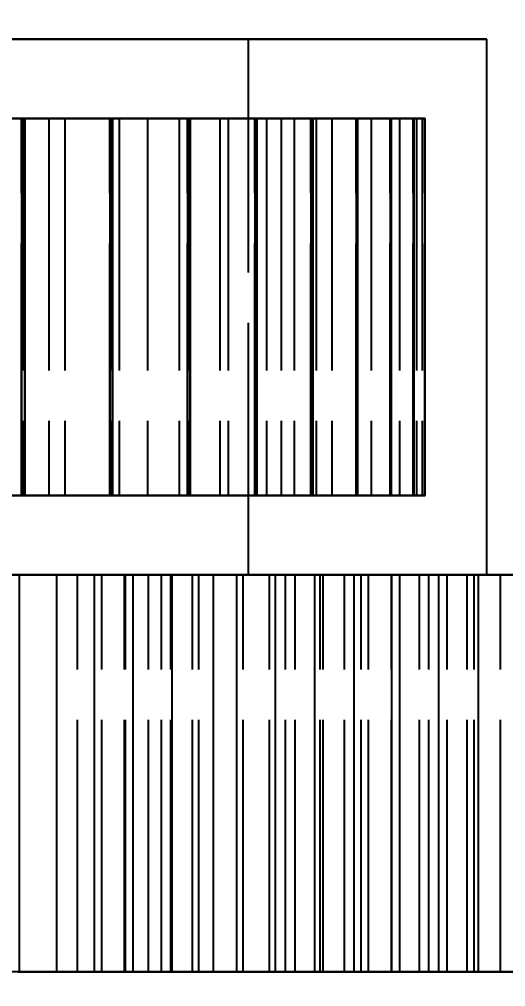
# Model space of a CAD drawing. Header units: millimetres. Extents: x -9 to 243, y -53 to 196.
# Drawn here: x 161.297 to 163.746, y -28.285 to -23.41 of the extents above; entities that cross this region are included whole.
import ezdxf

# ---------------------------------------------------------------- set-up
doc = ezdxf.new("R2010")
doc.units = ezdxf.units.MM
doc.linetypes.add('DASHED', pattern=[1.524, 1.27, -0.254])
for name, color, linetype in [('DIMS', 3, 'CONTINUOUS'), ('HIDDEN', 8, 'DASHED'), ('VISIBLE', 7, 'CONTINUOUS')]:
    doc.layers.add(name, color=color, linetype=linetype)
doc.styles.add('OpenSansCondensed-Light', font='OpenSansCondensed-Light.ttf')
doc.dimstyles.new('EZDXF', dxfattribs={"dimtxt": 0.25, "dimasz": 0.175, "dimexe": 0.375, "dimexo": 0.125, "dimgap": 0.1, "dimtad": 1, "dimlfac": 100, "dimzin": 12, "dimdsep": 46, "dimtxsty": 'OpenSansCondensed-Light', "dimblk": 'ARCHTICK', "dimcen": 2.5, "dimazin": 3, "dimtfac": 0.5, "dimtmove": 2, "dimatfit": 3})

# ---------------------------------------------------------------- blocks, each defined once
blk = doc.blocks.new('_ARCHTICK')
at = {"color": 0, "linetype": 'BYBLOCK', "const_width": 0.15}
blk.add_lwpolyline([(-0.5, -0.5), (0.5, 0.5)], dxfattribs=at)

msp = doc.modelspace()

# ---------------------------------------------------------------- linework, layer by layer
at = {"layer": 'HIDDEN'}
for points in [[(163.65207, -23.51), (162.99168, -23.51), (162.3313, -23.51), (161.67092, -23.51), (161.01053, -23.51), (160.35015, -23.51), (159.68977, -23.51), (159.02939, -23.51), (158.369, -23.51), (157.70862, -23.51), (157.04824, -23.51), (156.38785, -23.51), (155.72747, -23.51), (155.06709, -23.51), (154.4067, -23.51), (153.74632, -23.51), (153.08594, -23.51), (152.42555, -23.51), (151.76517, -23.51), (151.10479, -23.51), (150.44441, -23.51)], [(162.45207, -23.51), (161.82978, -23.51), (161.20749, -23.51), (160.5852, -23.51), (159.96292, -23.51), (159.34063, -23.51), (158.71834, -23.51), (158.09605, -23.51), (157.47376, -23.51), (156.85148, -23.51), (156.22919, -23.51), (155.6069, -23.51), (154.98461, -23.51), (154.36233, -23.51), (153.74004, -23.51), (153.11775, -23.51), (152.49546, -23.51), (151.87317, -23.51), (151.25089, -23.51), (150.6286, -23.51)], [(157.16262, -23.51), (157.47376, -23.51), (157.78491, -23.51), (158.09605, -23.51), (158.4072, -23.51), (158.71834, -23.51), (159.02948, -23.51), (159.34063, -23.51), (159.65177, -23.51), (159.96292, -23.51), (160.27406, -23.51), (160.5852, -23.51), (160.89635, -23.51), (161.20749, -23.51), (161.51864, -23.51), (161.82978, -23.51), (162.14092, -23.51), (162.45207, -23.51)], [(162.45207, -26.21), (162.45207, -23.51)], [(161.44569, -23.91), (161.03958, -23.91)], [(161.03958, -23.91), (161.44569, -23.91)], [(161.05718, -23.91), (161.3086, -23.91)], [(161.3086, -23.91), (161.05718, -23.91)], [(161.3086, -23.91), (161.31039, -23.91)], [(161.3086, -23.91), (161.31039, -23.91)], [(161.3086, -23.91), (161.3086, -25.81)], [(161.3086, -25.81), (161.3086, -23.91)], [(161.31039, -23.91), (161.31743, -23.91)], [(161.31743, -23.91), (161.31039, -23.91)], [(161.31039, -25.81), (161.31039, -23.91)], [(161.31039, -25.81), (161.31039, -23.91)], [(161.31743, -23.91), (161.3262, -23.91)], [(161.3262, -23.91), (161.31743, -23.91)], [(161.31743, -23.91), (161.31743, -25.81)], [(161.31743, -23.91), (161.31743, -25.81)], [(161.32451, -23.91), (161.3262, -23.91)], [(161.32451, -23.91), (161.52621, -23.91)], [(161.52621, -23.91), (161.32451, -23.91)], [(161.32451, -23.91), (161.3262, -23.91)], [(161.32451, -25.81), (161.32451, -23.91)], [(161.32451, -23.91), (161.32451, -25.81)], [(161.3262, -25.81), (161.3262, -23.91)], [(161.3262, -25.81), (161.3262, -23.91)], [(161.79997, -23.91), (161.44569, -23.91)], [(161.44569, -23.91), (161.79997, -23.91)], [(161.44569, -23.91), (161.44569, -25.81)], [(161.44569, -23.91), (161.44569, -25.81)], [(161.52621, -23.91), (161.75308, -23.91)], [(161.75308, -23.91), (161.52621, -23.91)], [(161.52621, -23.91), (161.52621, -25.81)], [(161.52621, -23.91), (161.52621, -25.81)], [(161.75308, -23.91), (161.75491, -23.91)], [(161.75308, -23.91), (161.75491, -23.91)], [(161.75308, -23.91), (161.75308, -25.81)], [(161.75308, -25.81), (161.75308, -23.91)], [(161.75491, -23.91), (161.76105, -23.91)], [(161.76105, -23.91), (161.75491, -23.91)], [(161.75491, -25.81), (161.75491, -23.91)], [(161.75491, -25.81), (161.75491, -23.91)], [(161.76105, -23.91), (161.76896, -23.91)], [(161.76896, -23.91), (161.76105, -23.91)], [(161.76105, -23.91), (161.76105, -25.81)], [(161.76105, -23.91), (161.76105, -25.81)], [(161.76722, -23.91), (161.76896, -23.91)], [(161.76722, -23.91), (161.94318, -23.91)], [(161.94318, -23.91), (161.76722, -23.91)], [(161.76722, -23.91), (161.76896, -23.91)], [(161.76722, -25.81), (161.76722, -23.91)], [(161.76722, -23.91), (161.76722, -25.81)], [(161.76896, -25.81), (161.76896, -23.91)], [(161.76896, -25.81), (161.76896, -23.91)], [(162.10143, -23.91), (161.79997, -23.91)], [(161.79997, -23.91), (162.10143, -23.91)], [(161.79997, -23.91), (161.79997, -25.81)], [(161.79997, -23.91), (161.79997, -25.81)], [(161.94318, -23.91), (162.14488, -23.91)], [(162.14488, -23.91), (161.94318, -23.91)], [(161.94318, -23.91), (161.94318, -25.81)], [(161.94318, -23.91), (161.94318, -25.81)], [(162.34923, -23.91), (162.10143, -23.91)], [(162.10143, -23.91), (162.34923, -23.91)], [(162.10143, -23.91), (162.10143, -25.81)], [(162.10143, -23.91), (162.10143, -25.81)], [(162.14488, -23.91), (162.14673, -23.91)], [(162.14488, -23.91), (162.14673, -23.91)], [(162.14488, -23.91), (162.14488, -25.81)], [(162.14488, -25.81), (162.14488, -23.91)], [(162.14673, -23.91), (162.15196, -23.91)], [(162.15196, -23.91), (162.14673, -23.91)], [(162.14673, -25.81), (162.14673, -23.91)], [(162.14673, -25.81), (162.14673, -23.91)], [(162.15196, -23.91), (162.159, -23.91)], [(162.159, -23.91), (162.15196, -23.91)], [(162.15196, -23.91), (162.15196, -25.81)], [(162.15196, -23.91), (162.15196, -25.81)], [(162.15721, -23.91), (162.159, -23.91)], [(162.15721, -23.91), (162.30694, -23.91)], [(162.30694, -23.91), (162.15721, -23.91)], [(162.15721, -23.91), (162.159, -23.91)], [(162.15721, -25.81), (162.15721, -23.91)], [(162.15721, -23.91), (162.15721, -25.81)], [(162.159, -25.81), (162.159, -23.91)], [(162.159, -25.81), (162.159, -23.91)], [(162.30694, -23.91), (162.48289, -23.91)], [(162.48289, -23.91), (162.30694, -23.91)], [(162.30694, -23.91), (162.30694, -25.81)], [(162.30694, -23.91), (162.30694, -25.81)], [(162.54269, -23.91), (162.34923, -23.91)], [(162.34923, -23.91), (162.54269, -23.91)], [(162.34923, -23.91), (162.34923, -25.81)], [(162.34923, -23.91), (162.34923, -25.81)], [(162.48289, -23.91), (162.48477, -23.91)], [(162.48289, -23.91), (162.48477, -23.91)], [(162.48289, -23.91), (162.48289, -25.81)], [(162.48289, -25.81), (162.48289, -23.91)], [(162.48477, -23.91), (162.48907, -23.91)], [(162.48907, -23.91), (162.48477, -23.91)], [(162.48477, -25.81), (162.48477, -23.91)], [(162.48477, -25.81), (162.48477, -23.91)], [(162.48907, -23.91), (162.49521, -23.91)], [(162.49521, -23.91), (162.48907, -23.91)], [(162.48907, -23.91), (162.48907, -25.81)], [(162.48907, -23.91), (162.48907, -25.81)], [(162.49339, -23.91), (162.49521, -23.91)], [(162.49339, -23.91), (162.61646, -23.91)], [(162.61646, -23.91), (162.49339, -23.91)], [(162.49339, -23.91), (162.49521, -23.91)], [(162.49339, -25.81), (162.49339, -23.91)], [(162.49339, -23.91), (162.49339, -25.81)], [(162.49521, -25.81), (162.49521, -23.91)], [(162.49521, -25.81), (162.49521, -23.91)], [(162.68126, -23.91), (162.54269, -23.91)], [(162.54269, -23.91), (162.68126, -23.91)], [(162.54269, -23.91), (162.54269, -25.81)], [(162.54269, -23.91), (162.54269, -25.81)], [(162.61646, -23.91), (162.76619, -23.91)], [(162.76619, -23.91), (162.61646, -23.91)], [(162.61646, -23.91), (162.61646, -25.81)], [(162.61646, -23.91), (162.61646, -25.81)], [(162.76456, -23.91), (162.68126, -23.91)], [(162.68126, -23.91), (162.76456, -23.91)], [(162.68126, -23.91), (162.68126, -25.81)], [(162.68126, -23.91), (162.68126, -25.81)], [(162.79235, -23.91), (162.76456, -23.91)], [(162.76456, -23.91), (162.79235, -23.91)], [(162.76456, -23.91), (162.76456, -25.81)], [(162.76456, -23.91), (162.76456, -25.81)], [(162.76619, -23.91), (162.76809, -23.91)], [(162.76619, -23.91), (162.76809, -23.91)], [(162.76619, -23.91), (162.76619, -25.81)], [(162.76619, -25.81), (162.76619, -23.91)], [(162.76809, -23.91), (162.77144, -23.91)], [(162.77144, -23.91), (162.76809, -23.91)], [(162.76809, -25.81), (162.76809, -23.91)], [(162.76809, -25.81), (162.76809, -23.91)], [(162.77144, -23.91), (162.77667, -23.91)], [(162.77667, -23.91), (162.77144, -23.91)], [(162.77144, -23.91), (162.77144, -25.81)], [(162.77144, -23.91), (162.77144, -25.81)], [(162.77481, -23.91), (162.77667, -23.91)], [(162.77481, -23.91), (162.8709, -23.91)], [(162.8709, -23.91), (162.77481, -23.91)], [(162.77481, -23.91), (162.77667, -23.91)], [(162.77481, -25.81), (162.77481, -23.91)], [(162.77481, -23.91), (162.77481, -25.81)], [(162.77667, -25.81), (162.77667, -23.91)], [(162.77667, -25.81), (162.77667, -23.91)], [(162.79235, -23.91), (162.79235, -25.81)], [(162.8709, -23.91), (162.99397, -23.91)], [(162.99397, -23.91), (162.8709, -23.91)], [(162.8709, -23.91), (162.8709, -25.81)], [(162.8709, -23.91), (162.8709, -25.81)], [(162.99397, -23.91), (162.99589, -23.91)], [(162.99397, -23.91), (162.99589, -23.91)], [(162.99397, -23.91), (162.99397, -25.81)], [(162.99397, -25.81), (162.99397, -23.91)], [(162.99589, -23.91), (162.99829, -23.91)], [(162.99829, -23.91), (162.99589, -23.91)], [(162.99589, -25.81), (162.99589, -23.91)], [(162.99589, -25.81), (162.99589, -23.91)], [(162.99829, -23.91), (163.00259, -23.91)], [(163.00259, -23.91), (162.99829, -23.91)], [(162.99829, -23.91), (162.99829, -25.81)], [(162.99829, -23.91), (162.99829, -25.81)], [(163.00071, -23.91), (163.00259, -23.91)], [(163.00071, -23.91), (163.06953, -23.91)], [(163.06953, -23.91), (163.00071, -23.91)], [(163.00071, -23.91), (163.00259, -23.91)], [(163.00071, -25.81), (163.00071, -23.91)], [(163.00071, -23.91), (163.00071, -25.81)], [(163.00259, -25.81), (163.00259, -23.91)], [(163.00259, -25.81), (163.00259, -23.91)], [(163.06953, -23.91), (163.16561, -23.91)], [(163.16561, -23.91), (163.06953, -23.91)], [(163.06953, -23.91), (163.06953, -25.81)], [(163.06953, -23.91), (163.06953, -25.81)], [(163.16561, -23.91), (163.16754, -23.91)], [(163.16561, -23.91), (163.16754, -23.91)], [(163.16561, -23.91), (163.16561, -25.81)], [(163.16561, -25.81), (163.16561, -23.91)], [(163.16754, -23.91), (163.16899, -23.91)], [(163.16899, -23.91), (163.16754, -23.91)], [(163.16754, -25.81), (163.16754, -23.91)], [(163.16754, -25.81), (163.16754, -23.91)], [(163.16899, -23.91), (163.17234, -23.91)], [(163.17234, -23.91), (163.16899, -23.91)], [(163.16899, -23.91), (163.16899, -25.81)], [(163.16899, -23.91), (163.16899, -25.81)], [(163.17044, -23.91), (163.17234, -23.91)], [(163.17044, -23.91), (163.21181, -23.91)], [(163.21181, -23.91), (163.17044, -23.91)], [(163.17044, -23.91), (163.17234, -23.91)], [(163.17044, -25.81), (163.17044, -23.91)], [(163.17044, -23.91), (163.17044, -25.81)], [(163.17234, -25.81), (163.17234, -23.91)], [(163.17234, -25.81), (163.17234, -23.91)], [(163.21181, -23.91), (163.28063, -23.91)], [(163.28063, -23.91), (163.21181, -23.91)], [(163.21181, -23.91), (163.21181, -25.81)], [(163.21181, -23.91), (163.21181, -25.81)], [(163.28063, -23.91), (163.28256, -23.91)], [(163.28063, -23.91), (163.28256, -23.91)], [(163.28063, -23.91), (163.28063, -25.81)], [(163.28063, -25.81), (163.28063, -23.91)], [(163.28256, -23.91), (163.28305, -23.91)], [(163.28305, -23.91), (163.28256, -23.91)], [(163.28256, -25.81), (163.28256, -23.91)], [(163.28256, -25.81), (163.28256, -23.91)], [(163.28305, -23.91), (163.28545, -23.91)], [(163.28545, -23.91), (163.28305, -23.91)], [(163.28305, -23.91), (163.28305, -25.81)], [(163.28305, -23.91), (163.28305, -25.81)], [(163.28353, -23.91), (163.28545, -23.91)], [(163.28353, -23.91), (163.29733, -23.91)], [(163.29733, -23.91), (163.28353, -23.91)], [(163.28353, -23.91), (163.28545, -23.91)], [(163.28353, -25.81), (163.28353, -23.91)], [(163.28353, -23.91), (163.28353, -25.81)], [(163.28545, -25.81), (163.28545, -23.91)], [(163.28545, -25.81), (163.28545, -23.91)], [(163.29733, -23.91), (163.3387, -23.91)], [(163.3387, -23.91), (163.29733, -23.91)], [(163.29733, -23.91), (163.29733, -25.81)], [(163.29733, -23.91), (163.29733, -25.81)], [(163.33967, -23.91), (163.32587, -23.91)], [(163.32587, -23.91), (163.33967, -23.91)], [(163.32587, -23.91), (163.32587, -25.81)], [(163.3387, -23.91), (163.34064, -23.91)], [(163.3387, -23.91), (163.34064, -23.91)], [(163.3387, -23.91), (163.3387, -25.81)], [(163.3387, -25.81), (163.3387, -23.91)], [(163.33967, -23.91), (163.3416, -23.91)], [(163.33967, -23.91), (163.3416, -23.91)], [(163.33967, -25.81), (163.33967, -23.91)], [(163.33967, -23.91), (163.33967, -25.81)], [(163.34064, -23.91), (163.34016, -23.91)], [(163.34016, -23.91), (163.3416, -23.91)], [(163.3416, -23.91), (163.34016, -23.91)], [(163.34016, -23.91), (163.34064, -23.91)], [(163.34016, -23.91), (163.34016, -25.81)], [(163.34016, -23.91), (163.34016, -25.81)], [(163.34064, -25.81), (163.34064, -23.91)], [(163.34064, -25.81), (163.34064, -23.91)], [(163.3416, -25.81), (163.3416, -23.91)], [(163.3416, -25.81), (163.3416, -23.91)], [(161.44569, -25.81), (161.03958, -25.81)], [(161.03958, -25.81), (161.44569, -25.81)], [(161.05718, -25.81), (161.3086, -25.81)], [(161.3086, -25.81), (161.05718, -25.81)], [(161.3086, -25.81), (161.31039, -25.81)], [(161.3086, -25.81), (161.31039, -25.81)], [(161.31039, -25.81), (161.31743, -25.81)], [(161.31743, -25.81), (161.31039, -25.81)], [(161.31743, -25.81), (161.3262, -25.81)], [(161.3262, -25.81), (161.31743, -25.81)], [(161.32451, -25.81), (161.3262, -25.81)], [(161.32451, -25.81), (161.52621, -25.81)], [(161.52621, -25.81), (161.32451, -25.81)], [(161.32451, -25.81), (161.3262, -25.81)], [(161.79997, -25.81), (161.44569, -25.81)], [(161.44569, -25.81), (161.79997, -25.81)], [(161.52621, -25.81), (161.75308, -25.81)], [(161.75308, -25.81), (161.52621, -25.81)], [(161.75308, -25.81), (161.75491, -25.81)], [(161.75308, -25.81), (161.75491, -25.81)], [(161.75491, -25.81), (161.76105, -25.81)], [(161.76105, -25.81), (161.75491, -25.81)], [(161.76105, -25.81), (161.76896, -25.81)], [(161.76896, -25.81), (161.76105, -25.81)], [(161.76722, -25.81), (161.76896, -25.81)], [(161.76722, -25.81), (161.94318, -25.81)], [(161.94318, -25.81), (161.76722, -25.81)], [(161.76722, -25.81), (161.76896, -25.81)], [(162.10143, -25.81), (161.79997, -25.81)], [(161.79997, -25.81), (162.10143, -25.81)], [(161.94318, -25.81), (162.14488, -25.81)], [(162.14488, -25.81), (161.94318, -25.81)], [(162.34923, -25.81), (162.10143, -25.81)], [(162.10143, -25.81), (162.34923, -25.81)], [(162.14488, -25.81), (162.14673, -25.81)], [(162.14488, -25.81), (162.14673, -25.81)], [(162.14673, -25.81), (162.15196, -25.81)], [(162.15196, -25.81), (162.14673, -25.81)], [(162.15196, -25.81), (162.159, -25.81)], [(162.159, -25.81), (162.15196, -25.81)], [(162.15721, -25.81), (162.159, -25.81)], [(162.15721, -25.81), (162.30694, -25.81)], [(162.30694, -25.81), (162.15721, -25.81)], [(162.15721, -25.81), (162.159, -25.81)], [(162.30694, -25.81), (162.48289, -25.81)], [(162.48289, -25.81), (162.30694, -25.81)], [(162.54269, -25.81), (162.34923, -25.81)], [(162.34923, -25.81), (162.54269, -25.81)], [(162.48289, -25.81), (162.48477, -25.81)], [(162.48289, -25.81), (162.48477, -25.81)], [(162.48477, -25.81), (162.48907, -25.81)], [(162.48907, -25.81), (162.48477, -25.81)], [(162.48907, -25.81), (162.49521, -25.81)], [(162.49521, -25.81), (162.48907, -25.81)], [(162.49339, -25.81), (162.49521, -25.81)], [(162.49339, -25.81), (162.61646, -25.81)], [(162.61646, -25.81), (162.49339, -25.81)], [(162.49339, -25.81), (162.49521, -25.81)], [(162.68126, -25.81), (162.54269, -25.81)], [(162.54269, -25.81), (162.68126, -25.81)], [(162.61646, -25.81), (162.76619, -25.81)], [(162.76619, -25.81), (162.61646, -25.81)], [(162.76456, -25.81), (162.68126, -25.81)], [(162.68126, -25.81), (162.76456, -25.81)], [(162.79235, -25.81), (162.76456, -25.81)], [(162.76456, -25.81), (162.79235, -25.81)], [(162.76619, -25.81), (162.76809, -25.81)], [(162.76619, -25.81), (162.76809, -25.81)], [(162.76809, -25.81), (162.77144, -25.81)], [(162.77144, -25.81), (162.76809, -25.81)], [(162.77144, -25.81), (162.77667, -25.81)], [(162.77667, -25.81), (162.77144, -25.81)], [(162.77481, -25.81), (162.77667, -25.81)], [(162.77481, -25.81), (162.8709, -25.81)], [(162.8709, -25.81), (162.77481, -25.81)], [(162.77481, -25.81), (162.77667, -25.81)], [(162.8709, -25.81), (162.99397, -25.81)], [(162.99397, -25.81), (162.8709, -25.81)], [(162.99397, -25.81), (162.99589, -25.81)], [(162.99397, -25.81), (162.99589, -25.81)], [(162.99589, -25.81), (162.99829, -25.81)], [(162.99829, -25.81), (162.99589, -25.81)], [(162.99829, -25.81), (163.00259, -25.81)], [(163.00259, -25.81), (162.99829, -25.81)], [(163.00071, -25.81), (163.00259, -25.81)], [(163.00071, -25.81), (163.06953, -25.81)], [(163.06953, -25.81), (163.00071, -25.81)], [(163.00071, -25.81), (163.00259, -25.81)], [(163.06953, -25.81), (163.16561, -25.81)], [(163.16561, -25.81), (163.06953, -25.81)], [(163.16561, -25.81), (163.16754, -25.81)], [(163.16561, -25.81), (163.16754, -25.81)], [(163.16754, -25.81), (163.16899, -25.81)], [(163.16899, -25.81), (163.16754, -25.81)], [(163.16899, -25.81), (163.17234, -25.81)], [(163.17234, -25.81), (163.16899, -25.81)], [(163.17044, -25.81), (163.17234, -25.81)], [(163.17044, -25.81), (163.21181, -25.81)], [(163.21181, -25.81), (163.17044, -25.81)], [(163.17044, -25.81), (163.17234, -25.81)], [(163.21181, -25.81), (163.28063, -25.81)], [(163.28063, -25.81), (163.21181, -25.81)], [(163.28063, -25.81), (163.28256, -25.81)], [(163.28063, -25.81), (163.28256, -25.81)], [(163.28256, -25.81), (163.28305, -25.81)], [(163.28305, -25.81), (163.28256, -25.81)], [(163.28305, -25.81), (163.28545, -25.81)], [(163.28545, -25.81), (163.28305, -25.81)], [(163.28353, -25.81), (163.28545, -25.81)], [(163.28353, -25.81), (163.29733, -25.81)], [(163.29733, -25.81), (163.28353, -25.81)], [(163.28353, -25.81), (163.28545, -25.81)], [(163.29733, -25.81), (163.3387, -25.81)], [(163.3387, -25.81), (163.29733, -25.81)], [(163.33967, -25.81), (163.32587, -25.81)], [(163.32587, -25.81), (163.33967, -25.81)], [(163.3387, -25.81), (163.34064, -25.81)], [(163.3387, -25.81), (163.34064, -25.81)], [(163.33967, -25.81), (163.3416, -25.81)], [(163.33967, -25.81), (163.3416, -25.81)], [(163.34064, -25.81), (163.34016, -25.81)], [(163.34016, -25.81), (163.3416, -25.81)], [(163.3416, -25.81), (163.34016, -25.81)], [(163.34016, -25.81), (163.34064, -25.81)], [(163.65207, -26.21), (162.99168, -26.21), (162.3313, -26.21), (161.67092, -26.21), (161.01053, -26.21), (160.35015, -26.21), (159.68977, -26.21), (159.02939, -26.21), (158.369, -26.21), (157.70862, -26.21), (157.04824, -26.21), (156.38785, -26.21), (155.72747, -26.21), (155.06709, -26.21), (154.4067, -26.21), (153.74632, -26.21), (153.08594, -26.21), (152.42555, -26.21), (151.76517, -26.21), (151.10479, -26.21), (150.44441, -26.21)], [(162.45207, -26.21), (161.82978, -26.21), (161.20749, -26.21), (160.5852, -26.21), (159.96292, -26.21), (159.34063, -26.21), (158.71834, -26.21), (158.09605, -26.21), (157.47376, -26.21), (156.85148, -26.21), (156.22919, -26.21), (155.6069, -26.21), (154.98461, -26.21), (154.36233, -26.21), (153.74004, -26.21), (153.11775, -26.21), (152.49546, -26.21), (151.87317, -26.21), (151.25089, -26.21), (150.6286, -26.21)], [(157.04824, -26.21), (157.37843, -26.21), (157.70862, -26.21), (158.03881, -26.21), (158.369, -26.21), (158.69919, -26.21), (159.02939, -26.21), (159.35958, -26.21), (159.68977, -26.21), (160.01996, -26.21), (160.35015, -26.21), (160.68034, -26.21), (161.01053, -26.21), (161.34073, -26.21), (161.67092, -26.21), (162.00111, -26.21), (162.3313, -26.21), (162.66149, -26.21), (162.99168, -26.21), (163.32188, -26.21), (163.65207, -26.21)], [(157.16262, -26.21), (157.47376, -26.21), (157.78491, -26.21), (158.09605, -26.21), (158.4072, -26.21), (158.71834, -26.21), (159.02948, -26.21), (159.34063, -26.21), (159.65177, -26.21), (159.96292, -26.21), (160.27406, -26.21), (160.5852, -26.21), (160.89635, -26.21), (161.20749, -26.21), (161.51864, -26.21), (161.82978, -26.21), (162.14092, -26.21), (162.45207, -26.21)], [(161.29743, -26.21), (161.11274, -26.21)], [(161.48539, -26.21), (161.29743, -26.21)], [(161.29743, -28.21), (161.29743, -26.21)], [(161.6764, -26.21), (161.48539, -26.21)], [(161.48539, -28.21), (161.48539, -26.21)], [(161.7122, -26.21), (161.58952, -26.21)], [(161.58952, -26.21), (161.82709, -26.21)], [(161.82709, -26.21), (161.58952, -26.21)], [(161.58952, -26.21), (161.7122, -26.21)], [(161.58952, -28.21), (161.58952, -26.21)], [(161.58952, -28.21), (161.58952, -26.21)], [(161.8703, -26.21), (161.6764, -26.21)], [(161.6764, -28.21), (161.6764, -26.21)], [(161.83132, -26.21), (161.7122, -26.21)], [(161.7122, -26.21), (161.83132, -26.21)], [(161.7122, -28.21), (161.7122, -26.21)], [(161.7122, -28.21), (161.7122, -26.21)], [(161.82709, -26.21), (162.01265, -26.21)], [(162.01265, -26.21), (161.82709, -26.21)], [(161.82709, -28.21), (161.82709, -26.21)], [(161.82709, -28.21), (161.82709, -26.21)], [(161.94707, -26.21), (161.83132, -26.21)], [(161.83132, -26.21), (161.94707, -26.21)], [(161.83132, -28.21), (161.83132, -26.21)], [(161.83132, -28.21), (161.83132, -26.21)], [(162.06692, -26.21), (161.8703, -26.21)], [(161.8703, -28.21), (161.8703, -26.21)], [(162.0596, -26.21), (161.94707, -26.21)], [(161.94707, -26.21), (162.0596, -26.21)], [(161.94707, -28.21), (161.94707, -26.21)], [(161.94707, -28.21), (161.94707, -26.21)], [(162.01265, -26.21), (162.20142, -26.21)], [(162.20142, -26.21), (162.01265, -26.21)], [(162.01265, -28.21), (162.01265, -26.21)], [(162.01265, -28.21), (162.01265, -26.21)], [(162.16902, -26.21), (162.0596, -26.21)], [(162.0596, -26.21), (162.16902, -26.21)], [(162.0596, -28.21), (162.0596, -26.21)], [(162.0596, -28.21), (162.0596, -26.21)], [(162.27541, -26.21), (162.06692, -26.21)], [(162.06692, -28.21), (162.06692, -26.21)], [(162.27541, -26.21), (162.16902, -26.21)], [(162.16902, -26.21), (162.27541, -26.21)], [(162.16902, -28.21), (162.16902, -26.21)], [(162.16902, -28.21), (162.16902, -26.21)], [(162.20142, -26.21), (162.27541, -26.21)], [(162.39316, -26.21), (162.20142, -26.21)], [(162.20142, -28.21), (162.20142, -26.21)], [(162.20142, -28.21), (162.20142, -26.21)], [(162.27541, -28.21), (162.27541, -26.21)], [(162.58767, -26.21), (162.39316, -26.21)], [(162.39316, -28.21), (162.39316, -26.21)], [(162.55643, -26.21), (162.4239, -26.21)], [(162.4239, -26.21), (162.63782, -26.21)], [(162.63782, -26.21), (162.4239, -26.21)], [(162.4239, -26.21), (162.55643, -26.21)], [(162.4239, -28.21), (162.4239, -26.21)], [(162.4239, -28.21), (162.4239, -26.21)], [(162.68572, -26.21), (162.55643, -26.21)], [(162.55643, -26.21), (162.68572, -26.21)], [(162.55643, -28.21), (162.55643, -26.21)], [(162.55643, -28.21), (162.55643, -26.21)], [(162.78476, -26.21), (162.58767, -26.21)], [(162.58767, -28.21), (162.58767, -26.21)], [(162.63782, -26.21), (162.82697, -26.21)], [(162.82697, -26.21), (162.63782, -26.21)], [(162.63782, -28.21), (162.63782, -26.21)], [(162.63782, -28.21), (162.63782, -26.21)], [(162.81196, -26.21), (162.68572, -26.21)], [(162.68572, -26.21), (162.81196, -26.21)], [(162.68572, -28.21), (162.68572, -26.21)], [(162.68572, -28.21), (162.68572, -26.21)], [(162.98431, -26.21), (162.78476, -26.21)], [(162.78476, -28.21), (162.78476, -26.21)], [(162.93527, -26.21), (162.81196, -26.21)], [(162.81196, -26.21), (162.93527, -26.21)], [(162.81196, -28.21), (162.81196, -26.21)], [(162.81196, -28.21), (162.81196, -26.21)], [(162.82697, -26.21), (163.01899, -26.21)], [(163.01899, -26.21), (162.82697, -26.21)], [(162.82697, -28.21), (162.82697, -26.21)], [(162.82697, -28.21), (162.82697, -26.21)], [(163.05574, -26.21), (162.93527, -26.21)], [(162.93527, -26.21), (163.05574, -26.21)], [(162.93527, -28.21), (162.93527, -26.21)], [(162.93527, -28.21), (162.93527, -26.21)], [(163.17343, -26.21), (162.98431, -26.21)], [(162.98431, -28.21), (162.98431, -26.21)], [(163.01899, -26.21), (163.17343, -26.21)], [(163.21366, -26.21), (163.01899, -26.21)], [(163.01899, -28.21), (163.01899, -26.21)], [(163.01899, -28.21), (163.01899, -26.21)], [(163.17343, -26.21), (163.05574, -26.21)], [(163.05574, -26.21), (163.17343, -26.21)], [(163.05574, -28.21), (163.05574, -26.21)], [(163.05574, -28.21), (163.05574, -26.21)], [(163.31264, -26.21), (163.17085, -26.21)], [(163.17085, -26.21), (163.36017, -26.21)], [(163.36017, -26.21), (163.17085, -26.21)], [(163.17085, -26.21), (163.31264, -26.21)], [(163.17085, -28.21), (163.17085, -26.21)], [(163.17085, -28.21), (163.17085, -26.21)], [(163.17343, -28.21), (163.17343, -26.21)], [(163.41078, -26.21), (163.21366, -26.21)], [(163.21366, -28.21), (163.21366, -26.21)], [(163.45154, -26.21), (163.31264, -26.21)], [(163.31264, -26.21), (163.45154, -26.21)], [(163.31264, -28.21), (163.31264, -26.21)], [(163.31264, -28.21), (163.31264, -26.21)], [(163.36017, -26.21), (163.55207, -26.21)], [(163.55207, -26.21), (163.36017, -26.21)], [(163.36017, -28.21), (163.36017, -26.21)], [(163.36017, -28.21), (163.36017, -26.21)], [(163.61019, -26.21), (163.41078, -26.21)], [(163.41078, -28.21), (163.41078, -26.21)], [(163.5877, -26.21), (163.45154, -26.21)], [(163.45154, -26.21), (163.5877, -26.21)], [(163.45154, -28.21), (163.45154, -26.21)], [(163.45154, -28.21), (163.45154, -26.21)], [(163.55207, -26.21), (163.74648, -26.21)], [(163.74648, -26.21), (163.55207, -26.21)], [(163.55207, -28.21), (163.55207, -26.21)], [(163.55207, -28.21), (163.55207, -26.21)], [(163.72124, -26.21), (163.5877, -26.21)], [(163.5877, -26.21), (163.72124, -26.21)], [(163.5877, -28.21), (163.5877, -26.21)], [(163.5877, -28.21), (163.5877, -26.21)], [(163.81178, -26.21), (163.61019, -26.21)], [(163.61019, -28.21), (163.61019, -26.21)], [(163.85221, -26.21), (163.72124, -26.21)], [(163.72124, -26.21), (163.85221, -26.21)], [(163.72124, -28.21), (163.72124, -26.21)], [(163.72124, -28.21), (163.72124, -26.21)], [(161.29743, -28.21), (161.11274, -28.21)], [(161.48539, -28.21), (161.29743, -28.21)], [(161.6764, -28.21), (161.48539, -28.21)], [(161.7122, -28.21), (161.58952, -28.21)], [(161.58952, -28.21), (161.82709, -28.21)], [(161.82709, -28.21), (161.58952, -28.21)], [(161.58952, -28.21), (161.7122, -28.21)], [(161.8703, -28.21), (161.6764, -28.21)], [(161.83132, -28.21), (161.7122, -28.21)], [(161.7122, -28.21), (161.83132, -28.21)], [(161.82709, -28.21), (162.01265, -28.21)], [(162.01265, -28.21), (161.82709, -28.21)], [(161.94707, -28.21), (161.83132, -28.21)], [(161.83132, -28.21), (161.94707, -28.21)], [(162.06692, -28.21), (161.8703, -28.21)], [(162.0596, -28.21), (161.94707, -28.21)], [(161.94707, -28.21), (162.0596, -28.21)], [(162.01265, -28.21), (162.20142, -28.21)], [(162.20142, -28.21), (162.01265, -28.21)], [(162.16902, -28.21), (162.0596, -28.21)], [(162.0596, -28.21), (162.16902, -28.21)], [(162.27541, -28.21), (162.06692, -28.21)], [(162.27541, -28.21), (162.16902, -28.21)], [(162.16902, -28.21), (162.27541, -28.21)], [(162.20142, -28.21), (162.27541, -28.21)], [(162.39316, -28.21), (162.20142, -28.21)], [(162.58767, -28.21), (162.39316, -28.21)], [(162.55643, -28.21), (162.4239, -28.21)], [(162.4239, -28.21), (162.63782, -28.21)], [(162.63782, -28.21), (162.4239, -28.21)], [(162.4239, -28.21), (162.55643, -28.21)], [(162.68572, -28.21), (162.55643, -28.21)], [(162.55643, -28.21), (162.68572, -28.21)], [(162.78476, -28.21), (162.58767, -28.21)], [(162.63782, -28.21), (162.82697, -28.21)], [(162.82697, -28.21), (162.63782, -28.21)], [(162.81196, -28.21), (162.68572, -28.21)], [(162.68572, -28.21), (162.81196, -28.21)], [(162.98431, -28.21), (162.78476, -28.21)], [(162.93527, -28.21), (162.81196, -28.21)], [(162.81196, -28.21), (162.93527, -28.21)], [(162.82697, -28.21), (163.01899, -28.21)], [(163.01899, -28.21), (162.82697, -28.21)], [(163.05574, -28.21), (162.93527, -28.21)], [(162.93527, -28.21), (163.05574, -28.21)], [(163.17343, -28.21), (162.98431, -28.21)], [(163.01899, -28.21), (163.17343, -28.21)], [(163.21366, -28.21), (163.01899, -28.21)], [(163.17343, -28.21), (163.05574, -28.21)], [(163.05574, -28.21), (163.17343, -28.21)], [(163.31264, -28.21), (163.17085, -28.21)], [(163.17085, -28.21), (163.36017, -28.21)], [(163.36017, -28.21), (163.17085, -28.21)], [(163.17085, -28.21), (163.31264, -28.21)], [(163.41078, -28.21), (163.21366, -28.21)], [(163.45154, -28.21), (163.31264, -28.21)], [(163.31264, -28.21), (163.45154, -28.21)], [(163.36017, -28.21), (163.55207, -28.21)], [(163.55207, -28.21), (163.36017, -28.21)], [(163.61019, -28.21), (163.41078, -28.21)], [(163.5877, -28.21), (163.45154, -28.21)], [(163.45154, -28.21), (163.5877, -28.21)], [(163.55207, -28.21), (163.74648, -28.21)], [(163.74648, -28.21), (163.55207, -28.21)], [(163.72124, -28.21), (163.5877, -28.21)], [(163.5877, -28.21), (163.72124, -28.21)], [(163.81178, -28.21), (163.61019, -28.21)], [(163.85221, -28.21), (163.72124, -28.21)], [(163.72124, -28.21), (163.85221, -28.21)]]:
    msp.add_lwpolyline(points, dxfattribs=at)
at = {"layer": 'VISIBLE'}
for points in [[(157.04824, -23.51), (157.37843, -23.51), (157.70862, -23.51), (158.03881, -23.51), (158.369, -23.51), (158.69919, -23.51), (159.02939, -23.51), (159.35958, -23.51), (159.68977, -23.51), (160.01996, -23.51), (160.35015, -23.51), (160.68034, -23.51), (161.01053, -23.51), (161.34073, -23.51), (161.67092, -23.51), (162.00111, -23.51), (162.3313, -23.51), (162.66149, -23.51), (162.99168, -23.51), (163.32188, -23.51), (163.65207, -23.51)], [(163.65207, -26.21), (163.65207, -23.51)], [(161.29062, -26.21), (161.29743, -26.21)], [(161.29743, -26.21), (161.48539, -26.21)], [(161.29743, -28.21), (161.29743, -26.21)], [(161.48539, -26.21), (161.6764, -26.21)], [(161.48539, -28.21), (161.48539, -26.21)], [(161.6764, -26.21), (161.8703, -26.21)], [(161.6764, -28.21), (161.6764, -26.21)], [(161.8703, -26.21), (162.06692, -26.21)], [(161.8703, -28.21), (161.8703, -26.21)], [(162.06692, -26.21), (162.27541, -26.21)], [(162.06692, -28.21), (162.06692, -26.21)], [(162.27541, -26.21), (162.39316, -26.21)], [(162.27541, -28.21), (162.27541, -26.21)], [(162.39316, -26.21), (162.58767, -26.21)], [(162.39316, -28.21), (162.39316, -26.21)], [(162.58767, -26.21), (162.78476, -26.21)], [(162.58767, -28.21), (162.58767, -26.21)], [(162.78476, -26.21), (162.98431, -26.21)], [(162.78476, -28.21), (162.78476, -26.21)], [(162.98431, -26.21), (163.17343, -26.21)], [(162.98431, -28.21), (162.98431, -26.21)], [(163.17343, -26.21), (163.21366, -26.21)], [(163.17343, -28.21), (163.17343, -26.21)], [(163.21366, -26.21), (163.41078, -26.21)], [(163.21366, -28.21), (163.21366, -26.21)], [(163.41078, -26.21), (163.61019, -26.21)], [(163.41078, -28.21), (163.41078, -26.21)], [(163.61019, -26.21), (163.81178, -26.21)], [(163.61019, -28.21), (163.61019, -26.21)], [(161.29062, -28.21), (161.29743, -28.21)], [(161.29743, -28.21), (161.48539, -28.21)], [(161.48539, -28.21), (161.6764, -28.21)], [(161.6764, -28.21), (161.8703, -28.21)], [(161.8703, -28.21), (162.06692, -28.21)], [(162.06692, -28.21), (162.27541, -28.21)], [(162.27541, -28.21), (162.39316, -28.21)], [(162.39316, -28.21), (162.58767, -28.21)], [(162.58767, -28.21), (162.78476, -28.21)], [(162.78476, -28.21), (162.98431, -28.21)], [(162.98431, -28.21), (163.17343, -28.21)], [(163.17343, -28.21), (163.21366, -28.21)], [(163.21366, -28.21), (163.41078, -28.21)], [(163.41078, -28.21), (163.61019, -28.21)], [(163.61019, -28.21), (163.81178, -28.21)]]:
    msp.add_lwpolyline(points, dxfattribs=at)

# ---------------------------------------------------------------- dimensions: what is measured, and where the dimension line sits
at = {"layer": 'DIMS'}
msp.add_linear_dim(base=(93.75, -52.71), p1=(93.75, -21.71), p2=(201.25, -21.71), dimstyle='EZDXF', override={"dimtxt": 1.6, "dimasz": 1, "dimexe": 0.6, "dimexo": 0.5, "dimdec": 2}, dxfattribs=at).render()

doc.saveas('drawing.dxf')
